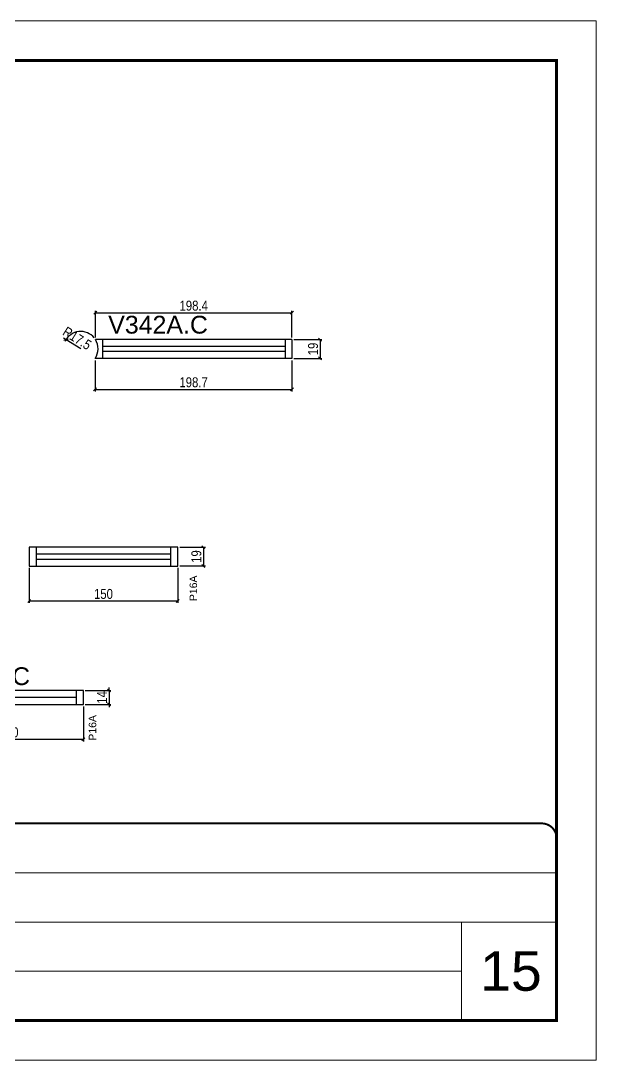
# Model space of a CAD drawing. Extents: x -3394 to 16474, y 3662 to 14397.
# Drawn here: x 8346 to 8927, y 9901 to 10951 of the extents above; entities that cross this region are included whole.
import ezdxf

# ---------------------------------------------------------------- set-up
doc = ezdxf.new("R2010")
doc.units = 0
doc.linetypes.add('CONTINUO', pattern=[0])
doc.linetypes.add('DASHED', pattern=[0.75, 0.5, -0.25])
doc.layers.get('0').update_dxf_attribs({"linetype": 'CONTINUOUS'})
doc.layers.get('Defpoints').update_dxf_attribs({"linetype": 'CONTINUOUS'})
doc.layers.add('00 - FELIPE', color=2, linetype='CONTINUOUS', plot=False)
for name, color, linetype, lineweight in [('CARIMBO', 255, 'CONTINUOUS', 9), ('Folhas', 255, 'CONTINUOUS', 9), ('SARRAFO DE PRESSAO', 251, 'DASHED', 9)]:
    doc.layers.add(name, color=color, linetype=linetype, lineweight=lineweight)
for name, color, linetype in [('COTA', 241, 'CONTINUOUS'), ('NOMENCLATURA', 7, 'CONTINUOUS'), ('Painéis', 200, 'CONTINUOUS'), ('SARR_2.2x7', 40, 'CONTINUOUS'), ('SARR_EDITAR', 141, 'CONTINUOUS')]:
    doc.layers.add(name, color=color, linetype=linetype)
doc.styles.add('ARIAL', font='arial.ttf')
doc.styles.add('COTA TECNICA', font='techl___.ttf', dxfattribs={"height": 10})
doc.dimstyles.new('PAINEL', dxfattribs={"dimtxt": 10, "dimasz": 3, "dimexe": 3, "dimexo": 3, "dimgap": 3, "dimtad": 1, "dimdec": 1, "dimzin": 12, "dimdsep": 46, "dimtxsty": 'COTA TECNICA', "dimblk1": 'OBLIQUE', "dimblk2": 'OBLIQUE', "dimsah": 1, "dimcen": 0.9, "dimclrd": 4, "dimclre": 4, "dimclrt": 240, "dimadec": 1, "dimazin": 3, "dimtfac": 1, "dimtdec": 1, "dimtmove": 0, "dimatfit": 3, "dimfxl": 1, "dimtolj": 1, "dimtzin": 12, "dimarcsym": 0})

# ---------------------------------------------------------------- blocks, each defined once
blk = doc.blocks.new('9999999999')
at = {"color": 30, "linetype": 'CONTINUO'}
for p, q in [((98564.6, 34379.6), (99584, 34379.6)), ((98564.6, 34329.8), (99488, 34329.8)), ((99584, 34329.8), (99488, 34329.8)), ((99488, 34329.8), (99488, 34230.2)), ((98564.6, 34280), (99488, 34280))]:
    blk.add_line(p, q, dxfattribs=at)
at = {"color": 30, "linetype": 'CONTINUO', "const_width": 2}
blk.add_lwpolyline([(99584, 34230.2), (99584, 34414.4, 0.414214), (99569, 34429.4), (98229, 34429.4, 0.414214), (98214, 34414.4), (98214, 34245.2, 0.414214), (98229, 34230.2), (99584, 34230.2)], format="xyb", dxfattribs=at)
at = {"layer": 'Folhas'}
blk.add_lwpolyline([(98139, 34190.2), (99624, 34190.2), (99624, 35240.2), (98139, 35240.2)], close=True, dxfattribs=at)
at = {"layer": 'Folhas', "color": 30, "const_width": 3}
blk.add_lwpolyline([(98214, 34230.2), (99584, 34230.2), (99584, 35200.2), (98214, 35200.2)], close=True, dxfattribs=at)
blk = doc.blocks.new('_Oblique')
at = {"color": 0, "linetype": 'ByBlock', "lineweight": -2}
blk.add_line((-0.5, -0.5), (0.5, 0.5), dxfattribs=at)
blk = doc.blocks.new('*D427')
at = {"layer": 'COTA', "color": 4, "linetype": 'Continuous', "lineweight": -2, "transparency": 16777216}
for p, q in [((8506.8, 10419.1), (8532.7, 10419.1)), ((8530.7, 10419.1), (8530.7, 10400.1)), ((8506.8, 10400.1), (8532.7, 10400.1))]:
    blk.add_line(p, q, dxfattribs=at)
at = {"layer": 'Defpoints', "color": 0, "linetype": 'Continuous', "transparency": 16777216}
for p in [(8504.8, 10419.1), (8504.8, 10400.1), (8530.7, 10400.1)]:
    blk.add_point(p, dxfattribs=at)
at = {"layer": 'COTA', "color": 4, "linetype": 'Continuous', "lineweight": -2, "transparency": 16777216, "xscale": 3, "yscale": 3, "zscale": 3}
for p, rotation in [((8530.7, 10419.1), 90), ((8530.7, 10400.1), 270)]:
    blk.add_blockref('_Oblique', p, dxfattribs=dict(at, rotation=rotation))
at = {"layer": 'COTA', "color": 240, "linetype": 'Continuous', "transparency": 16777216, "insert": (8523.6, 10409.6), "char_height": 10, "attachment_point": 5, "rotation": 90, "style": 'COTA TECNICA'}
blk.add_mtext('\\A1;19', dxfattribs=at)
blk = doc.blocks.new('*D428')
at = {"layer": 'COTA', "color": 4, "linetype": 'Continuous', "lineweight": -2, "transparency": 16777216}
for p, q in [((8354.8, 10398.1), (8354.8, 10362.7)), ((8504.8, 10398.1), (8504.8, 10362.7)), ((8504.8, 10364.7), (8354.8, 10364.7))]:
    blk.add_line(p, q, dxfattribs=at)
at = {"layer": 'Defpoints', "color": 0, "linetype": 'Continuous', "transparency": 16777216}
for p in [(8354.8, 10400.1), (8504.8, 10400.1), (8354.8, 10364.7)]:
    blk.add_point(p, dxfattribs=at)
at = {"layer": 'COTA', "color": 4, "linetype": 'Continuous', "lineweight": -2, "transparency": 16777216, "xscale": 3, "yscale": 3, "zscale": 3, "rotation": 180}
blk.add_blockref('_Oblique', (8354.8, 10364.7), dxfattribs=at)
at = {"layer": 'COTA', "color": 4, "linetype": 'Continuous', "lineweight": -2, "transparency": 16777216, "xscale": 3, "yscale": 3, "zscale": 3}
blk.add_blockref('_Oblique', (8504.8, 10364.7), dxfattribs=at)
at = {"layer": 'COTA', "color": 240, "linetype": 'Continuous', "transparency": 16777216, "insert": (8429.8, 10371.8), "char_height": 10, "attachment_point": 5, "style": 'COTA TECNICA'}
blk.add_mtext('\\A1;150', dxfattribs=at)
blk = doc.blocks.new('*D435')
at = {"layer": 'COTA', "color": 4, "linetype": 'Continuous', "lineweight": -2, "transparency": 16777216}
for p, q in [((8411.5, 10274.3), (8437.4, 10274.3)), ((8435.4, 10274.3), (8435.4, 10277.3)), ((8435.4, 10274.3), (8435.4, 10260.3)), ((8411.5, 10260.3), (8437.4, 10260.3)), ((8435.4, 10260.3), (8435.4, 10257.3))]:
    blk.add_line(p, q, dxfattribs=at)
at = {"layer": 'Defpoints', "color": 0, "linetype": 'Continuous', "transparency": 16777216}
for p in [(8409.5, 10274.3), (8409.5, 10260.3), (8435.4, 10260.3)]:
    blk.add_point(p, dxfattribs=at)
at = {"layer": 'COTA', "color": 4, "linetype": 'Continuous', "lineweight": -2, "transparency": 16777216, "xscale": 3, "yscale": 3, "zscale": 3}
for p, rotation in [((8435.4, 10274.3), 270), ((8435.4, 10260.3), 90)]:
    blk.add_blockref('_Oblique', p, dxfattribs=dict(at, rotation=rotation))
at = {"layer": 'COTA', "color": 240, "linetype": 'Continuous', "transparency": 16777216, "insert": (8428.3, 10267.3), "char_height": 10, "attachment_point": 5, "rotation": 90, "style": 'COTA TECNICA'}
blk.add_mtext('\\A1;14', dxfattribs=at)
blk = doc.blocks.new('*D436')
at = {"layer": 'COTA', "color": 4, "linetype": 'Continuous', "lineweight": -2, "transparency": 16777216}
for p, q in [((8259.5, 10258.3), (8259.5, 10222.9)), ((8409.5, 10258.3), (8409.5, 10222.9)), ((8409.5, 10224.9), (8259.5, 10224.9))]:
    blk.add_line(p, q, dxfattribs=at)
at = {"layer": 'Defpoints', "color": 0, "linetype": 'Continuous', "transparency": 16777216}
for p in [(8259.5, 10260.3), (8409.5, 10260.3), (8259.5, 10224.9)]:
    blk.add_point(p, dxfattribs=at)
at = {"layer": 'COTA', "color": 4, "linetype": 'Continuous', "lineweight": -2, "transparency": 16777216, "xscale": 3, "yscale": 3, "zscale": 3, "rotation": 180}
blk.add_blockref('_Oblique', (8259.5, 10224.9), dxfattribs=at)
at = {"layer": 'COTA', "color": 4, "linetype": 'Continuous', "lineweight": -2, "transparency": 16777216, "xscale": 3, "yscale": 3, "zscale": 3}
blk.add_blockref('_Oblique', (8409.5, 10224.9), dxfattribs=at)
at = {"layer": 'COTA', "color": 240, "linetype": 'Continuous', "transparency": 16777216, "insert": (8334.5, 10232), "char_height": 10, "attachment_point": 5, "style": 'COTA TECNICA'}
blk.add_mtext('\\A1;150', dxfattribs=at)
blk = doc.blocks.new('*D485')
at = {"layer": '00 - FELIPE', "color": 4, "linetype": 'Continuous', "lineweight": -2, "transparency": 16777216}
for p, q in [((8421.4, 10607.8), (8421.4, 10576.5)), ((8620.1, 10607.8), (8620.1, 10576.5)), ((8421.4, 10578.5), (8620.1, 10578.5))]:
    blk.add_line(p, q, dxfattribs=at)
at = {"layer": 'Defpoints', "color": 0, "linetype": 'Continuous', "transparency": 16777216}
for p in [(8421.4, 10609.8), (8620.1, 10609.8), (8620.1, 10578.5)]:
    blk.add_point(p, dxfattribs=at)
at = {"layer": '00 - FELIPE', "color": 4, "linetype": 'Continuous', "lineweight": -2, "transparency": 16777216, "xscale": 3, "yscale": 3, "zscale": 3, "rotation": 180}
blk.add_blockref('_Oblique', (8421.4, 10578.5), dxfattribs=at)
at = {"layer": '00 - FELIPE', "color": 4, "linetype": 'Continuous', "lineweight": -2, "transparency": 16777216, "xscale": 3, "yscale": 3, "zscale": 3}
blk.add_blockref('_Oblique', (8620.1, 10578.5), dxfattribs=at)
at = {"layer": '00 - FELIPE', "color": 240, "linetype": 'Continuous', "transparency": 16777216, "insert": (8520.8, 10585.6), "char_height": 10, "attachment_point": 5, "style": 'COTA TECNICA'}
blk.add_mtext('\\A1;198.7', dxfattribs=at)
blk = doc.blocks.new('*D486')
at = {"layer": '00 - FELIPE', "color": 4, "linetype": 'Continuous', "lineweight": -2, "transparency": 16777216}
for p, q in [((8622.1, 10628.8), (8650.4, 10628.8)), ((8648.4, 10628.8), (8648.4, 10609.8)), ((8622.1, 10609.8), (8650.4, 10609.8))]:
    blk.add_line(p, q, dxfattribs=at)
at = {"layer": 'Defpoints', "color": 0, "linetype": 'Continuous', "transparency": 16777216}
for p in [(8620.1, 10628.8), (8620.1, 10609.8), (8648.4, 10609.8)]:
    blk.add_point(p, dxfattribs=at)
at = {"layer": '00 - FELIPE', "color": 4, "linetype": 'Continuous', "lineweight": -2, "transparency": 16777216, "xscale": 3, "yscale": 3, "zscale": 3}
for p, rotation in [((8648.4, 10628.8), 90), ((8648.4, 10609.8), 270)]:
    blk.add_blockref('_Oblique', p, dxfattribs=dict(at, rotation=rotation))
at = {"layer": '00 - FELIPE', "color": 240, "linetype": 'Continuous', "transparency": 16777216, "insert": (8641.4, 10619.3), "char_height": 10, "attachment_point": 5, "rotation": 90, "style": 'COTA TECNICA'}
blk.add_mtext('\\A1;19', dxfattribs=at)
blk = doc.blocks.new('*D487')
at = {"layer": '00 - FELIPE', "color": 4, "linetype": 'Continuous', "lineweight": -2, "transparency": 16777216}
for p, q in [((8392, 10628.7), (8389.5, 10630.3)), ((8406.9, 10619.5), (8392, 10628.7))]:
    blk.add_line(p, q, dxfattribs=at)
blk.add_arc((8406.9, 10619.5), 17.5, 38.6103, 154.6725, dxfattribs=at)
at = {"layer": 'Defpoints', "color": 0, "linetype": 'Continuous', "transparency": 16777216}
for p in [(8392, 10628.7), (8406.9, 10619.5)]:
    blk.add_point(p, dxfattribs=at)
at = {"layer": '00 - FELIPE', "color": 4, "linetype": 'Continuous', "lineweight": -2, "transparency": 16777216, "xscale": 3, "yscale": 3, "zscale": 3, "rotation": 328.124433129747}
blk.add_blockref('_Oblique', (8392, 10628.7), dxfattribs=at)
at = {"layer": '00 - FELIPE', "color": 240, "linetype": 'Continuous', "transparency": 16777216, "insert": (8403.2, 10630.1), "char_height": 10, "attachment_point": 5, "rotation": 328.1244, "style": 'COTA TECNICA'}
blk.add_mtext('\\A1;R17.5', dxfattribs=at)
blk = doc.blocks.new('*D488')
at = {"layer": '00 - FELIPE', "color": 4, "linetype": 'Continuous', "lineweight": -2, "transparency": 16777216}
for p, q in [((8421.7, 10630.8), (8421.7, 10657.9)), ((8620.1, 10630.8), (8620.1, 10657.9)), ((8421.7, 10655.9), (8620.1, 10655.9))]:
    blk.add_line(p, q, dxfattribs=at)
at = {"layer": 'Defpoints', "color": 0, "linetype": 'Continuous', "transparency": 16777216}
for p in [(8620.1, 10655.9), (8421.7, 10628.8), (8620.1, 10628.8)]:
    blk.add_point(p, dxfattribs=at)
at = {"layer": '00 - FELIPE', "color": 4, "linetype": 'Continuous', "lineweight": -2, "transparency": 16777216, "xscale": 3, "yscale": 3, "zscale": 3, "rotation": 180}
blk.add_blockref('_Oblique', (8421.7, 10655.9), dxfattribs=at)
at = {"layer": '00 - FELIPE', "color": 4, "linetype": 'Continuous', "lineweight": -2, "transparency": 16777216, "xscale": 3, "yscale": 3, "zscale": 3}
blk.add_blockref('_Oblique', (8620.1, 10655.9), dxfattribs=at)
at = {"layer": '00 - FELIPE', "color": 240, "linetype": 'Continuous', "transparency": 16777216, "insert": (8520.9, 10663), "char_height": 10, "attachment_point": 5, "style": 'COTA TECNICA'}
blk.add_mtext('\\A1;198.4', dxfattribs=at)

msp = doc.modelspace()

# ---------------------------------------------------------------- linework, layer by layer
at = {"layer": 'Painéis', "linetype": 'Continuous'}
for p, q in [((8620.12, 10628.77), (8421.7, 10628.77)), ((8620.12, 10628.77), (8620.12, 10609.77)), ((8620.12, 10609.77), (8421.43, 10609.77))]:
    msp.add_line(p, q, dxfattribs=at)
for points in [[(8354.83, 10400.06), (8504.79, 10400.06), (8504.79, 10419.06), (8354.83, 10419.06)], [(8259.53, 10260.31), (8409.5, 10260.31), (8409.5, 10274.31), (8259.53, 10274.31)]]:
    msp.add_lwpolyline(points, close=True, dxfattribs=at)
msp.add_arc((8406.87, 10619.48), 17.5, 326.29789, 32.06218, dxfattribs=at)
at = {"layer": 'SARR_2.2x7', "ltscale": 25}
for p, q in [((8428.7, 10628.77), (8428.7, 10610.19)), ((8613.12, 10628.77), (8613.12, 10609.77)), ((8613.12, 10621.77), (8428.7, 10621.77)), ((8613.12, 10616.77), (8428.7, 10616.77)), ((8361.83, 10419.06), (8361.83, 10400.06)), ((8497.79, 10400.06), (8497.79, 10419.06)), ((8497.79, 10412.06), (8361.83, 10412.06)), ((8361.83, 10407.06), (8497.79, 10407.06)), ((8402.5, 10260.31), (8402.5, 10274.31))]:
    msp.add_line(p, q, dxfattribs=at)
at = {"layer": 'SARR_EDITAR', "linetype": 'Continuous'}
msp.add_line((8402.5, 10267.31), (8266.53, 10267.31), dxfattribs=at)

# ---------------------------------------------------------------- block references
at = {"layer": 'SARRAFO DE PRESSAO', "color": 6, "linetype": 'ByBlock'}
msp.add_blockref('9999999999', (-90696.77, -24289.38), dxfattribs=at)

# ---------------------------------------------------------------- texts
at = {"layer": 'CARIMBO', "style": 'ARIAL'}
msp.add_text('15', height=40, dxfattribs=at).set_placement((8810.07, 9970.97))
at = {"layer": 'NOMENCLATURA', "linetype": 'Continuous', "style": 'ARIAL'}
for s, p in [('V342A.C', (8434.62, 10634.83)), ('V344.C', (8271.82, 10279.76))]:
    msp.add_text(s, height=18, dxfattribs=at).set_placement(p)
for p in [(8524.31, 10364.58), (8422.51, 10223.64)]:
    msp.add_text('P16A', height=7.567, rotation=90, dxfattribs=at).set_placement(p)

# ---------------------------------------------------------------- dimensions: what is measured, and where the dimension line sits
at = {"layer": '00 - FELIPE', "linetype": 'Continuous'}
for base, p1, p2, picture, middle in [((8620.12, 10655.88), (8421.7, 10628.77), (8620.12, 10628.77), '*D488', (8520.91, 10662.98)), ((8620.12, 10578.47), (8421.43, 10609.77), (8620.12, 10609.77), '*D485', (8520.77, 10585.57))]:
    dim = msp.add_linear_dim(base=base, p1=p1, p2=p2, dimstyle='PAINEL', override={"dimexe": 2, "dimexo": 2, "dimgap": 2, "dimadec": 8, "dimtix": 1, "dimatfit": 2, "dimldrblk": 'Oblique'}, dxfattribs=at)
    dim.commit()
    dim.dimension.update_dxf_attribs({"geometry": picture, "text_midpoint": middle})
dim = msp.add_radius_dim(center=(8406.87, 10619.48), mpoint=(8392.01, 10628.72), dimstyle='PAINEL', override={"dimexe": 2, "dimexo": 2, "dimgap": 2, "dimadec": 8, "dimtix": 1, "dimatfit": 2, "dimldrblk": 'Oblique'}, dxfattribs=at)
dim.commit()
dim.dimension.update_dxf_attribs({"geometry": '*D487', "text_midpoint": (8403.2, 10630.14)})
dim = msp.add_linear_dim(base=(8648.44, 10609.77), p1=(8620.12, 10628.77), p2=(8620.12, 10609.77), angle=90, dimstyle='PAINEL', override={"dimexe": 2, "dimexo": 2, "dimgap": 2, "dimadec": 8, "dimtix": 1, "dimatfit": 2, "dimldrblk": 'Oblique'}, dxfattribs=at)
dim.commit()
dim.dimension.update_dxf_attribs({"geometry": '*D486', "text_midpoint": (8641.35, 10619.27)})
at = {"layer": 'COTA', "linetype": 'Continuous'}
for base, p1, p2, picture, middle in [((8530.66, 10400.06), (8504.79, 10419.06), (8504.79, 10400.06), '*D427', (8523.57, 10409.56)), ((8435.36, 10260.31), (8409.5, 10274.31), (8409.5, 10260.31), '*D435', (8428.29, 10267.31))]:
    dim = msp.add_linear_dim(base=base, p1=p1, p2=p2, angle=90, dimstyle='PAINEL', override={"dimexe": 2, "dimexo": 2, "dimgap": 2, "dimadec": 8, "dimtix": 1, "dimatfit": 2, "dimldrblk": 'Oblique'}, dxfattribs=at)
    dim.commit()
    dim.dimension.update_dxf_attribs({"geometry": picture, "text_midpoint": middle})
for base, p1, p2, picture, middle in [((8354.83, 10364.71), (8504.79, 10400.06), (8354.83, 10400.06), '*D428', (8429.81, 10371.82)), ((8259.53, 10224.93), (8409.5, 10260.31), (8259.53, 10260.31), '*D436', (8334.51, 10232.04))]:
    dim = msp.add_linear_dim(base=base, p1=p1, p2=p2, dimstyle='PAINEL', override={"dimexe": 2, "dimexo": 2, "dimgap": 2, "dimadec": 8, "dimtix": 1, "dimatfit": 2, "dimldrblk": 'Oblique'}, dxfattribs=at)
    dim.commit()
    dim.dimension.update_dxf_attribs({"geometry": picture, "text_midpoint": middle})

doc.saveas('drawing.dxf')
